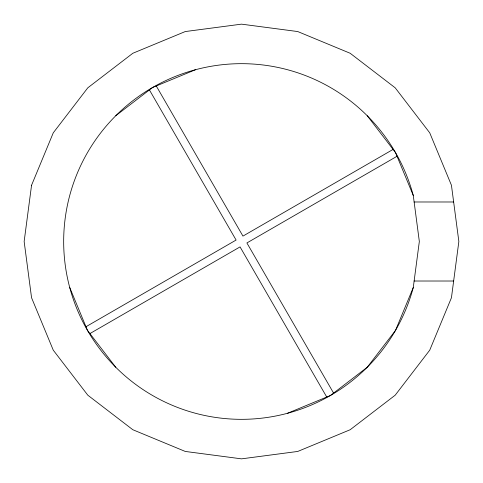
<?xml version="1.0" encoding="UTF-8"?>
<svg xmlns="http://www.w3.org/2000/svg" width="483" height="483" viewBox="0 0 483 483"><rect width="100%" height="100%" fill="white"/><g stroke="black" fill="none" stroke-linecap="round" stroke-linejoin="round"><path stroke-width="0.72" d="M287.524 413.273L330.414 395.505L367.249 367.249L395.505 330.414L413.273 287.524L419.335 241.5L413.273 195.476L395.505 152.586L367.249 115.751M115.751 115.751L152.586 87.495L195.476 69.727M85.968 326.731L236.102 240.051L149.422 89.923M393.077 149.422L242.949 236.102L156.269 85.968M89.923 333.578L240.051 246.898L326.731 397.032M397.032 156.269L246.898 242.949L333.578 393.077M414.13 201.985L453.646 201.985M414.13 281.015L453.646 281.015M115.751 367.249L87.495 330.414L69.727 287.524M413.273 287.524A177.835 177.835 0 0 1 139.502 387.173A177.835 177.835 0 0 1 139.502 95.827A177.835 177.835 0 0 1 413.273 195.476M31.558 185.249L24.15 241.5L31.558 297.751L53.269 350.175L87.809 395.191L132.825 429.731L185.249 451.442L241.5 458.85L297.751 451.442L350.175 429.731L395.191 395.191L429.731 350.175L451.442 297.751L458.85 241.5L451.442 185.249L429.731 132.825L395.191 87.809L350.175 53.269L297.751 31.558L241.5 24.15L185.249 31.558L132.825 53.269L87.809 87.809L53.269 132.825L31.558 185.249"/></g></svg>
